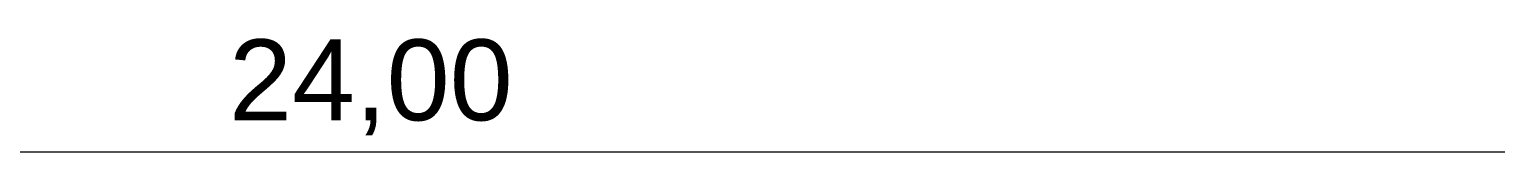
# Model space of a CAD drawing. Header units: metres. Extents: x 147 to 427, y -16 to 162.
# Drawn here: x 313.82 to 322.85, y 112.68 to 113.38 of the extents above; entities that cross this region are included whole.
import ezdxf

# ---------------------------------------------------------------- set-up
doc = ezdxf.new("R2010")
doc.units = ezdxf.units.M
doc.layers.add('1053_ARQ_BASE_MATADOURO_dwg', color=7, linetype='Continuous', lineweight=5, true_color=0x767676)
doc.layers.add('A-COTAS', color=7, linetype='Continuous', lineweight=9)
doc.styles.add('Arial_4', font='arial.ttf', dxfattribs={"height": 0.5})

# ---------------------------------------------------------------- blocks, each defined once
blk = doc.blocks.new('1053_ARQ_BASE_MATADOURO_dwg_arq geral tgov-4039641-TÉRREO 1_20 - Dependente 1')
at = {"layer": 'A-COTAS', "color": 253, "true_color": 0xaaaaaa}
blk.add_line((5.3821, 29.4947), (29.2671, 29.4947), dxfattribs=at)
at = {"layer": 'A-COTAS', "insert": (17.3246, 30.1887), "char_height": 0.5, "width": 2.093205, "attachment_point": 2, "line_spacing_factor": 0.941778, "style": 'Arial_4'}
blk.add_mtext('24,00', dxfattribs=at)
blk = doc.blocks.new('1053_ARQ_BASE_MATADOURO_dwg-3625622-TÉRREO 1_20 - Dependente 1')
blk.add_blockref('1053_ARQ_BASE_MATADOURO_dwg_arq geral tgov-4039641-TÉRREO 1_20 - Dependente 1', (130.2098, 83.186))

msp = doc.modelspace()

# ---------------------------------------------------------------- block references
at = {"layer": '1053_ARQ_BASE_MATADOURO_dwg', "color": 253, "true_color": 0xaaaaaa}
msp.add_blockref('1053_ARQ_BASE_MATADOURO_dwg-3625622-TÉRREO 1_20 - Dependente 1', (168.392, 0), dxfattribs=at)

doc.saveas('drawing.dxf')
